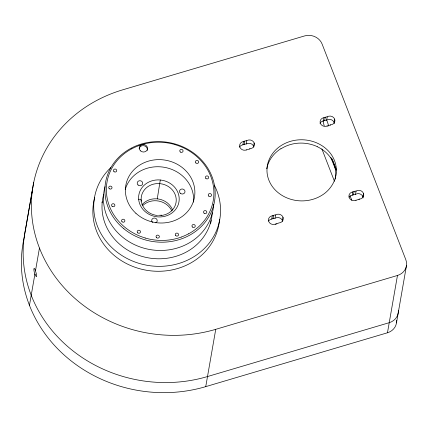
<?xml version="1.0" encoding="UTF-8"?>
<svg xmlns="http://www.w3.org/2000/svg" width="428" height="428" viewBox="0 0 428 428"><rect width="100%" height="100%" fill="white"/><g stroke="black" fill="none" stroke-linecap="round" stroke-linejoin="round"><path stroke-width="0.64" d="M160.302 180.006A20.362 18.468 9.9 0 1 179.097 197.11A20.357 18.468 9.9 0 1 160.821 216.916A20.357 18.468 9.9 0 1 138.661 199.411A20.357 18.468 9.9 0 1 157.333 179.921A20.346 18.457 9.9 0 1 160.302 180.001L157.258 198.865M335.263 179.155L335.659 176.566A32.539 29.516 9.9 0 0 335.766 172.532A32.175 29.184 9.9 0 0 326.494 152.951A33.282 30.185 9.9 0 0 318.887 147.5L317.196 146.654M396.483 322.883L406.488 265.579M24.364 235.956L32.603 188.737M25.471 229.692L33.71 182.472M29.457 305.346L34.871 274.316M35.492 270.758L39.456 248.042A138.239 125.388 9.9 0 1 122.772 89.81L304.495 35.952A13.824 12.54 9.9 0 1 322.124 44.084L405.803 259.652A13.824 12.54 9.9 0 1 397.468 275.471L387.468 332.775L205.745 386.634A138.239 125.388 9.9 0 1 68.261 358.573A138.239 125.388 9.9 0 1 24.551 236.015M141.031 201.23L141.197 200.277A2.766 1.134 -4.8 0 0 138.651 199.239M239.498 147.162A4.836 4.387 9.9 0 1 242.901 144.83L243.479 141.518A4.836 4.387 9.9 0 1 244.773 141.133A4.836 4.387 9.9 0 1 246.774 140.689A4.836 4.387 9.9 0 1 254.173 142.973L253.595 146.285M242.901 144.83A4.836 4.387 9.9 0 1 244.195 144.445L244.773 141.133M244.195 144.445A4.836 4.387 9.9 0 1 246.196 144.001L246.774 140.689M246.662 150.019L246.699 149.816A4.836 4.387 9.9 0 0 247.994 149.431A4.836 4.387 9.9 0 0 249.893 148.719A4.836 4.387 9.9 0 0 254.173 142.973M205.745 386.634L215.744 329.33L397.468 275.471M249.818 149.137L249.893 148.719M268.554 221.019A4.836 4.387 9.9 0 1 271.721 219.083L272.299 215.766A4.836 4.387 9.9 0 1 273.599 215.38A4.836 4.387 9.9 0 1 275.595 214.936A4.836 4.387 9.9 0 1 282.994 217.221L282.416 220.538M271.721 219.083A4.836 4.387 9.9 0 1 273.021 218.697L273.599 215.38M273.021 218.697A4.836 4.387 9.9 0 1 275.017 218.253L275.595 214.936M275.45 224.481L275.52 224.063A4.836 4.387 9.9 0 0 276.82 223.678A4.836 4.387 9.9 0 0 278.714 222.972A4.836 4.387 9.9 0 0 282.994 217.221M276.745 224.095L276.82 223.678M319.973 123.307A4.836 4.387 9.9 0 1 323.375 120.98L323.953 117.663A4.836 4.387 9.9 0 1 325.253 117.283A4.836 4.387 9.9 0 1 327.249 116.833A4.836 4.387 9.9 0 1 334.653 119.123L334.07 122.435M323.375 120.98A4.836 4.387 9.9 0 1 324.675 120.594L325.253 117.283M324.675 120.594A4.836 4.387 9.9 0 1 326.671 120.15L327.249 116.833M327.104 126.378L327.174 125.96A4.836 4.387 9.9 0 0 328.474 125.575A4.836 4.387 9.9 0 0 330.368 124.869A4.836 4.387 9.9 0 0 334.653 119.123M328.399 125.993L328.474 125.575M330.298 125.281L330.368 124.869M349.034 197.164A4.836 4.387 9.9 0 1 352.196 195.232L352.779 191.915A4.836 4.387 9.9 0 1 354.074 191.53A4.836 4.387 9.9 0 1 356.075 191.086A4.836 4.387 9.9 0 1 363.474 193.37L362.896 196.687M352.196 195.232A4.836 4.387 9.9 0 1 353.496 194.847L354.074 191.53M353.496 194.847A4.836 4.387 9.9 0 1 355.497 194.403L356.075 191.086M355.962 200.422L356 200.213A4.836 4.387 9.9 0 0 357.294 199.828A4.836 4.387 9.9 0 0 359.194 199.122A4.836 4.387 9.9 0 0 363.474 193.37M359.081 199.742L359.194 199.122M266.837 168.605C268.297 160.307 273.808 153.101 280.87 148.682M161.789 215.182L158.462 215.316M350.088 195.874L351.773 200.218M332.165 158.895L336.504 170.077M330.892 157.488L335.729 169.948M321.877 148.891L334.45 181.279M396.579 320.395A13.824 12.54 9.9 0 1 387.468 332.775M25.739 228.418A138.239 125.388 9.9 0 0 71.08 349.36A138.239 125.388 9.9 0 0 207.505 376.549L389.229 322.691A13.824 12.54 9.9 0 0 398.34 310.311M214.332 185.217A63.59 57.678 9.9 0 1 191.396 258.191A63.59 57.678 9.9 0 1 108.396 244.014A63.59 57.678 9.9 0 1 110.863 167.546M219.543 219.43A63.59 57.678 9.9 0 1 146.339 270.234A63.59 57.678 9.9 0 1 94.727 197.608M101.998 202.883A55.298 50.156 9.9 0 1 102.249 201.711M211.116 220.393A55.298 50.156 9.9 0 1 210.672 223.363M215.744 329.33A138.239 125.388 9.9 0 1 39.456 248.042M35.454 270.972A4.285 0.738 72.8 0 1 36.637 276.338A4.285 0.738 72.8 0 1 34.93 273.995M34.882 274.252A4.285 0.813 75.3 0 1 33.908 268.779A4.285 0.813 75.3 0 1 35.503 270.694M275.52 224.063A4.836 4.387 9.9 0 1 268.72 221.453A4.836 4.387 9.9 0 1 272.299 215.766M275.017 218.253A4.836 4.387 9.9 0 1 282.635 221.324M327.174 125.96A4.836 4.387 9.9 0 1 320.374 123.35A4.836 4.387 9.9 0 1 323.953 117.663M326.671 120.15A4.836 4.387 9.9 0 1 331.566 119.856A4.836 4.387 9.9 0 1 334.343 123.639M356 200.213A4.836 4.387 9.9 0 1 349.195 197.602A4.836 4.387 9.9 0 1 352.779 191.915M355.497 194.403A4.836 4.387 9.9 0 1 360.392 194.103A4.836 4.387 9.9 0 1 363.169 197.891M246.699 149.816A4.836 4.387 9.9 0 1 239.894 147.205A4.836 4.387 9.9 0 1 243.479 141.518M246.196 144.001A4.836 4.387 9.9 0 1 253.815 147.071M213.674 204.327A55.298 50.156 9.9 0 1 150.667 249.679A55.298 50.156 9.9 0 1 105.004 186.656M188.481 233.875A53.949 48.936 9.9 0 0 209.608 173.608A53.489 48.519 9.9 0 0 205.82 166.834A53.949 48.936 9.9 0 0 175.041 144.648M181.178 237.112A53.949 48.936 9.9 0 1 145.21 238.038M145.231 237.984A53.949 48.936 9.9 0 1 114.453 215.798A53.489 48.519 9.9 0 1 110.659 209.03A53.949 48.936 9.9 0 1 131.787 148.762M139.089 145.52A53.949 48.936 9.9 0 1 175.057 144.6M188.497 233.832A53.489 48.519 9.9 0 1 181.199 237.069M131.771 148.805A53.489 48.519 9.9 0 1 139.073 145.568M139.127 148.741A4.146 3.761 9.9 0 1 144.011 145.734A4.146 3.761 9.9 0 1 147.237 150.431M125.217 189.625A34.834 31.597 9.9 0 1 164.63 167.353A34.834 31.597 9.9 0 1 193.52 202.112M212.213 212.802A55.298 50.156 9.9 0 1 148.794 257.94A55.298 50.156 9.9 0 1 103.715 194.387M280.971 148.81A35.743 32.421 9.9 0 1 317.218 146.606M152.678 222.421A2.766 2.504 10 0 1 152.593 218.649A2.766 2.504 10 0 1 156.707 219.179A2.766 2.504 10 0 1 155.76 222.817M141.962 204.814A17.591 15.959 9.9 0 1 158.772 199.068A17.591 15.959 9.9 0 1 172.661 210.159M157.563 215.514A17.596 15.959 9.9 0 1 143.508 191.097A17.596 15.959 9.9 0 1 173.324 191.182A17.596 15.959 9.9 0 1 160.864 215.519M142.877 205.424A17.591 15.959 9.9 0 1 171.805 210.876M324.226 125.757A10.368 2.097 73.5 0 1 323.028 120.803M326.644 119.974A10.368 2.097 73.5 0 1 328.474 125.372M266.986 168.691L266.981 171.441A32.089 29.104 9.9 0 0 273.439 187.983C280.559 196.703 291.992 201.251 303.136 200.882A36.471 33.079 9.9 0 0 321.872 195.291C330.748 189.871 336.922 179.771 336.344 169.215A32.089 29.104 9.9 0 0 329.886 152.678C322.765 143.958 311.333 139.41 300.189 139.779A36.471 33.079 9.9 0 0 281.453 145.37C273.38 150.351 267.479 159.098 266.986 168.691M123.901 228.793A55.298 50.156 9.9 0 0 214.182 203.065A55.298 50.156 9.9 0 0 142.021 143.819A55.298 50.156 9.9 0 0 123.901 228.793M140.555 150.891A4.146 3.761 9.9 0 0 147.435 149.281A4.146 3.761 9.9 0 0 142.267 144.6A4.146 3.761 9.9 0 0 140.555 150.891M135.901 213.288A34.834 31.597 9.9 0 0 193.814 200.122A34.834 31.597 9.9 0 0 150.688 160.548A34.834 31.597 9.9 0 0 135.901 213.288M138.067 184.992A2.766 2.509 10 0 0 142.647 183.89A2.766 2.509 10 0 0 139.18 180.787A2.766 2.509 10 0 0 138.067 184.992M180.477 193.37A2.766 2.509 9.9 0 0 184.971 192.038A2.766 2.509 9.9 0 0 181.328 189.112A2.766 2.509 9.9 0 0 180.477 193.37M114.041 171.681A1.659 1.503 9.9 0 0 116.721 170.842A1.659 1.503 9.9 0 0 114.506 169.119A1.659 1.503 9.9 0 0 114.041 171.681M109.236 188.668A1.659 1.503 9.9 0 0 111.981 187.999A1.659 1.503 9.9 0 0 109.894 186.143A1.659 1.503 9.9 0 0 109.236 188.668M112.093 206.28A1.659 1.503 9.9 0 0 114.838 205.622A1.659 1.503 9.9 0 0 112.762 203.76A1.659 1.503 9.9 0 0 112.093 206.28M122.066 221.763A1.659 1.503 9.9 0 0 124.832 221.153A1.659 1.503 9.9 0 0 122.788 219.254A1.659 1.503 9.9 0 0 122.066 221.763M137.8 232.886A1.659 1.503 9.9 0 0 140.48 232.04A1.659 1.503 9.9 0 0 138.26 230.318A1.659 1.503 9.9 0 0 137.8 232.886M156.573 237.684A1.659 1.503 9.9 0 0 159.318 237.016A1.659 1.503 9.9 0 0 157.231 235.159A1.659 1.503 9.9 0 0 156.573 237.684M175.796 235.657A1.659 1.503 9.9 0 0 178.54 234.993A1.659 1.503 9.9 0 0 176.464 233.132A1.659 1.503 9.9 0 0 175.796 235.657M192.44 227.017A1.659 1.503 9.9 0 0 195.205 226.412A1.659 1.503 9.9 0 0 193.167 224.513A1.659 1.503 9.9 0 0 192.44 227.017M204.129 213.224A1.659 1.503 9.9 0 0 206.815 212.384A1.659 1.503 9.9 0 0 204.595 210.662A1.659 1.503 9.9 0 0 204.129 213.224M208.762 196.099A1.659 1.503 9.9 0 0 211.507 195.43A1.659 1.503 9.9 0 0 209.42 193.579A1.659 1.503 9.9 0 0 208.762 196.099M205.9 178.476A1.659 1.503 9.9 0 0 208.65 177.818A1.659 1.503 9.9 0 0 206.569 175.956A1.659 1.503 9.9 0 0 205.9 178.476M195.88 162.956A1.659 1.503 9.9 0 0 198.64 162.346A1.659 1.503 9.9 0 0 196.602 160.446A1.659 1.503 9.9 0 0 195.88 162.956M180.375 152.026A1.659 1.503 9.9 0 0 183.056 151.18A1.659 1.503 9.9 0 0 180.841 149.458A1.659 1.503 9.9 0 0 180.375 152.026"/></g></svg>
